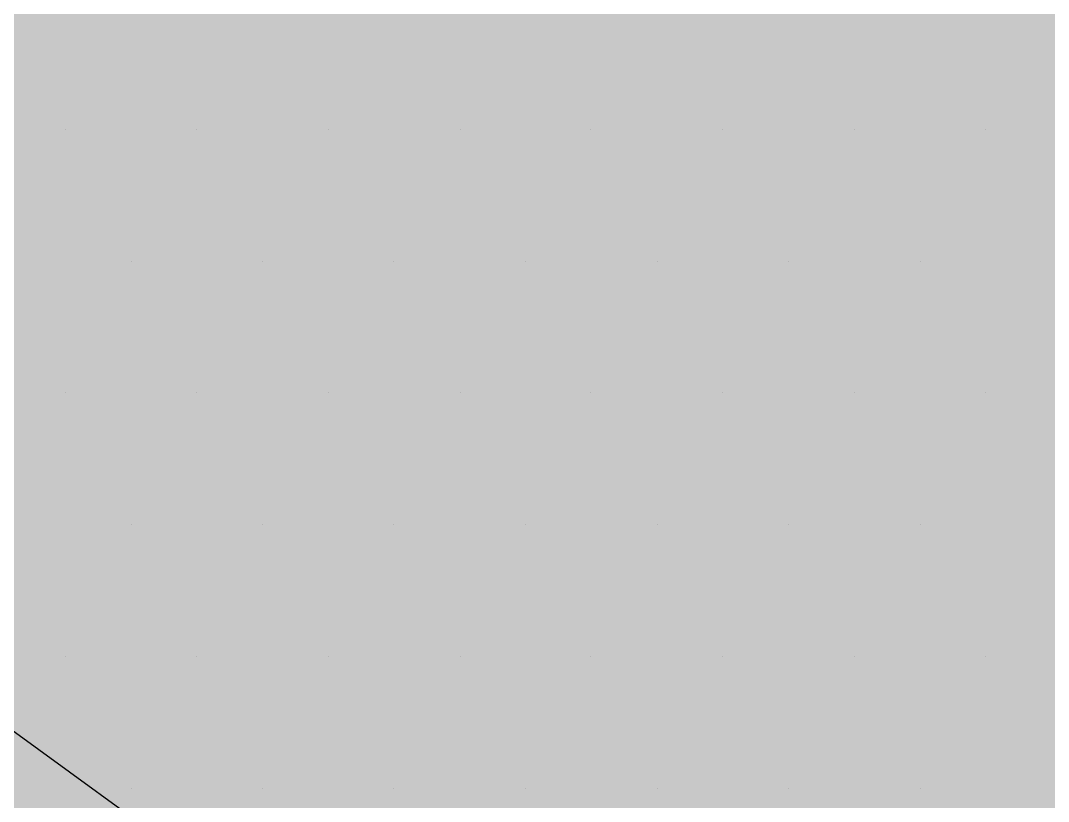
# Paper-space layout 'Layout1' of a CAD drawing. Extents: x -43 to 2298, y -18 to 768.
# Drawn here: x 136.2952 to 136.725, y 256.0207 to 256.3471 of the extents above; entities that cross this region are included whole.
import ezdxf

# ---------------------------------------------------------------- set-up
doc = ezdxf.new("R2010")
doc.units = 0
doc.header["$LTSCALE"] = 5
doc.linetypes.add('CACHEX2', pattern=[0.75, 0.5, -0.25])
doc.layers.add('CARTOUCHE', color=7, linetype='Continuous')
doc.layers.add('LOGO', color=7, linetype='Continuous')

# ---------------------------------------------------------------- blocks, each defined once
blk = doc.blocks.new('A$C715108E3')
at = {"layer": 'LOGO', "color": 131}
for p, q in [((-16.12035, -22.87116), (-16.12035, -22.87116)), ((-16.0287, -22.87116), (-16.0287, -22.87116)), ((-15.93687, -22.87116), (-15.93687, -22.87116)), ((-15.84504, -22.87116), (-15.84504, -22.87116)), ((-15.75395, -22.87116), (-15.75395, -22.87116)), ((-15.66193, -22.87116), (-15.66193, -22.87116)), ((-15.56991, -22.87116), (-15.56991, -22.87116)), ((-15.47864, -22.87116), (-15.47864, -22.87116)), ((-16.07443, -22.96355), (-16.07443, -22.96355)), ((-15.98278, -22.96355), (-15.98278, -22.96355)), ((-15.89151, -22.96355), (-15.89151, -22.96355)), ((-15.79949, -22.96355), (-15.79949, -22.96355)), ((-15.70747, -22.96355), (-15.70747, -22.96355)), ((-15.61602, -22.96355), (-15.61602, -22.96355)), ((-15.52418, -22.96355), (-15.52418, -22.96355)), ((-16.12035, -23.05501), (-16.12035, -23.05501)), ((-16.0287, -23.05501), (-16.0287, -23.05501)), ((-15.93687, -23.05501), (-15.93687, -23.05501)), ((-15.84504, -23.05501), (-15.84504, -23.05501)), ((-15.75395, -23.05501), (-15.75395, -23.05501)), ((-15.66193, -23.05501), (-15.66193, -23.05501)), ((-15.56991, -23.05501), (-15.56991, -23.05501)), ((-15.47864, -23.05501), (-15.47864, -23.05501)), ((-16.07443, -23.14628), (-16.07443, -23.14628)), ((-15.98278, -23.14628), (-15.98278, -23.14628)), ((-15.89151, -23.14628), (-15.89151, -23.14628)), ((-15.79949, -23.14628), (-15.79949, -23.14628)), ((-15.70747, -23.14628), (-15.70747, -23.14628)), ((-15.61602, -23.14628), (-15.61602, -23.14628)), ((-15.52418, -23.14628), (-15.52418, -23.14628)), ((-16.12035, -23.23886), (-16.12035, -23.23886)), ((-16.0287, -23.23886), (-16.0287, -23.23886)), ((-15.93687, -23.23886), (-15.93687, -23.23886)), ((-15.84504, -23.23886), (-15.84504, -23.23886)), ((-15.75395, -23.23886), (-15.75395, -23.23886)), ((-15.66193, -23.23886), (-15.66193, -23.23886)), ((-15.56991, -23.23886), (-15.56991, -23.23886)), ((-15.47864, -23.23886), (-15.47864, -23.23886)), ((-16.10198, -23.33032), (-16.10198, -23.33032)), ((-16.07443, -23.33032), (-16.07443, -23.33032)), ((-15.98278, -23.33032), (-15.98278, -23.33032)), ((-15.89151, -23.33032), (-15.89151, -23.33032)), ((-15.79949, -23.33032), (-15.79949, -23.33032)), ((-15.70747, -23.33032), (-15.70747, -23.33032)), ((-15.61602, -23.33032), (-15.61602, -23.33032)), ((-15.52418, -23.33032), (-15.52418, -23.33032))]:
    blk.add_line(p, q, dxfattribs=at)
blk.add_lwpolyline([(-15.06427, -20.47189), (-16.75155, -22.80481), (-16.3741, -23.13222), (-15.82067, -23.53479), (-15.45634, -23.79904), (-13.73308, -21.48561), (-11.96015, -25.39449), (-11.47606, -25.54685), (-10.70954, -25.79799), (-10.09258, -25.87408), (-9.96738, -25.87408), (-12.55837, -19.92483)], dxfattribs=at)
blk = doc.blocks.new('A$C581E6685')
at = {"layer": 'LOGO', "color": 32, "linetype": 'CACHEX2', "ltscale": 1.5}
blk.add_ellipse((-38.05384, 23.81385), major_axis=(-19.03106, -3.53396), ratio=0.590567, dxfattribs=at)
at = {"layer": 'LOGO', "color": 32}
blk.add_ellipse((-37.61436, 23.84992), major_axis=(-13.57677, -4.28389), ratio=0.791971, dxfattribs=at)
at = {"layer": 'CARTOUCHE'}
blk.add_blockref('A$C715108E3', (-31.67392, 36.3189), dxfattribs=at)

psp = doc.layouts.get("Layout1")

# ---------------------------------------------------------------- hatches: boundary and pattern name
at = {"layer": 'CARTOUCHE', "true_color": 0xffffff}
h = psp.add_hatch(color=7, dxfattribs=at)
h.dxf.hatch_style = 1
edge = h.paths.add_edge_path()
edge.add_spline(control_points=[(127.71967, 272.47485), (127.71967, 261.58368), (127.71967, 250.69252), (127.71967, 246.85252), (131.55967, 246.85252), (177.09893, 246.85252), (222.6382, 246.85252), (226.4782, 246.85252), (226.4782, 250.69252), (226.4782, 261.58368), (226.4782, 272.47485), (226.4782, 276.31485), (222.6382, 276.31485), (177.09893, 276.31485), (131.55967, 276.31485), (127.71967, 276.31485), (127.71967, 272.47485)], knot_values=[0, 0, 0, 1, 1, 2.570796, 2.570796, 3.570796, 3.570796, 5.141593, 5.141593, 6.141593, 6.141593, 7.712389, 7.712389, 8.712389, 8.712389, 10.283185, 10.283185, 10.283185], weights=[1, 1, 1, 0.707107, 1, 1, 1, 0.707107, 1, 1, 1, 0.707107, 1, 1, 1, 0.707107, 1], degree=2, periodic=0)

# ---------------------------------------------------------------- linework, layer by layer
at = {"layer": 'CARTOUCHE'}
psp.add_rational_spline([(127.71967, 272.47485), (127.71967, 261.58368), (127.71967, 250.69252), (127.71967, 246.85252), (131.55967, 246.85252), (177.09893, 246.85252), (222.6382, 246.85252), (226.4782, 246.85252), (226.4782, 250.69252), (226.4782, 261.58368), (226.4782, 272.47485), (226.4782, 276.31485), (222.6382, 276.31485), (177.09893, 276.31485), (131.55967, 276.31485), (127.71967, 276.31485), (127.71967, 272.47485)], [1, 1, 1, 0.707106781187, 1, 1, 1, 0.707106781187, 1, 1, 1, 0.707106781187, 1, 1, 1, 0.707106781187, 1], degree=2, knots=[0, 0, 0, 1, 1, 2.570796, 2.570796, 3.570796, 3.570796, 5.141593, 5.141593, 6.141593, 6.141593, 7.712389, 7.712389, 8.712389, 8.712389, 10.283185, 10.283185, 10.283185], dxfattribs=at)

# ---------------------------------------------------------------- block references
at = {"layer": 'CARTOUCHE', "xscale": 0.6, "yscale": 0.6, "zscale": 0.6}
psp.add_blockref('A$C581E6685', (164.99041, 248.2331), dxfattribs=at)

doc.saveas('drawing.dxf')
